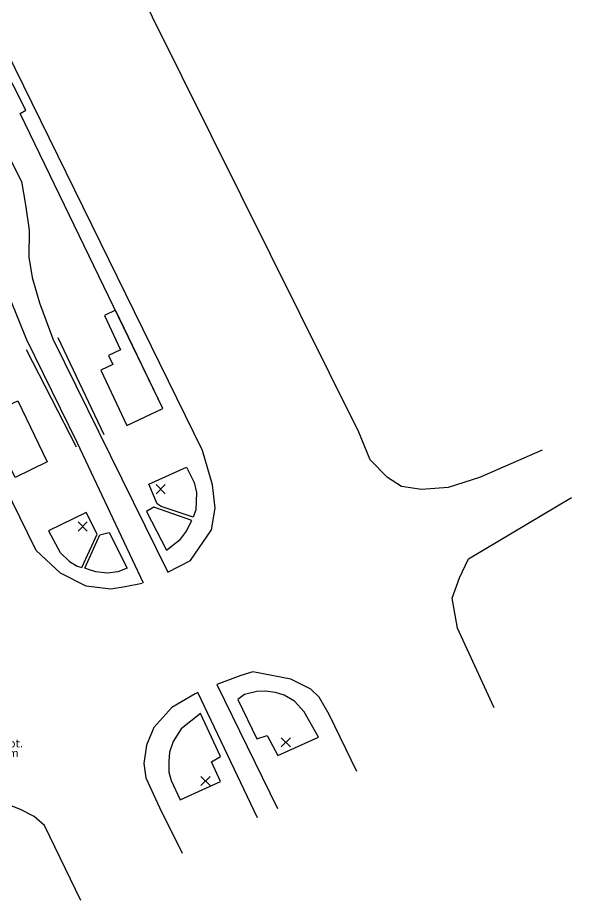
# Model space of a CAD drawing. Extents: x -89 to 749, y 705 to 1299.
# Drawn here: x 95.8 to 148, y 828.2 to 911.4 of the extents above; entities that cross this region are included whole.
import ezdxf
from ezdxf.enums import TextEntityAlignment as Align

# ---------------------------------------------------------------- set-up
doc = ezdxf.new("R2010")
doc.units = 0
doc.layers.add('EXTRA', color=50, linetype='Continuous', plot=False)
for name, color, linetype in [('label_cabos', 7, 'Continuous'), ('Legenda', 1, 'Continuous'), ('MUB', 252, 'Continuous'), ('QUADRA', 7, 'Continuous')]:
    doc.layers.add(name, color=color, linetype=linetype)
doc.styles.add('siredit', font='verdana.ttf')

# ---------------------------------------------------------------- blocks, each defined once
blk = doc.blocks.new('LEGENDA DOS CABOS')
at = {"layer": 'EXTRA', "color": 0, "style": 'siredit'}
for tag, p in [('ID', (4.6, 0.97)), ('XX', (9.03, 0.97))]:
    blk.add_attdef(tag, text='', height=0.48, rotation=359.69, dxfattribs=at).set_placement(p, align=Align.MIDDLE_CENTER)
at = {"layer": 'Legenda', "color": 0, "style": 'siredit'}
for tag, p in [('TIPO_CABO', (1.31, 0)), ('CABO', (4.69, -0.05)), ('/', (6.81, -0.05)), ('METROS', (10.03, -0.05))]:
    blk.add_attdef(tag, text='', height=0.8, rotation=359.69, dxfattribs=at).set_placement(p, align=Align.MIDDLE_CENTER)

msp = doc.modelspace()

# ---------------------------------------------------------------- linework, layer by layer
at = {"layer": 'MUB'}
for p, q in [((108.862, 867.402, 3.915), (109.718, 866.546, 3.915)), ((109.718, 867.402, 3.915), (108.862, 866.546, 3.915)), ((108.862, 866.546, 3.915), (109.718, 867.402, 3.915)), ((101.497, 863.879, 3.915), (102.352, 863.023, 3.915)), ((102.352, 863.879, 3.915), (101.497, 863.023, 3.915)), ((101.497, 863.023, 3.915), (102.352, 863.879, 3.915)), ((120.651, 843.531, 3.941), (121.506, 842.675, 3.941)), ((121.506, 843.531, 3.941), (120.651, 842.675, 3.941)), ((120.651, 842.675, 3.941), (121.506, 843.531, 3.941)), ((113.08, 839.883, 3.941), (113.935, 839.027, 3.941)), ((113.935, 839.883, 3.941), (113.08, 839.027, 3.941)), ((113.08, 839.027, 3.941), (113.935, 839.883, 3.941))]:
    msp.add_line(p, q, dxfattribs=at)
at = {"layer": 'QUADRA', "color": 76}
for points in [[(145.24, 870.654), (139.332, 868.071), (136.38, 867.116), (133.875, 866.956), (131.984, 867.232), (130.655, 868.088), (129.015, 869.747), (127.962, 872.342), (77.94, 972.95)], [(77.251, 911.443), (78.428, 910.534), (79.917, 909.464), (81.977, 908.465), (84.536, 907.172), (86.578, 905.995), (89.093, 904.47), (91.411, 902.838), (93.132, 901.144), (94.648, 898.977), (96.164, 895.972), (96.539, 893.788), (96.895, 891.38), (96.842, 888.856), (97.172, 886.921), (97.858, 884.558), (99.116, 881.161), (109.968, 859.136), (112.099, 860.241), (114.079, 863.139), (114.426, 865.19), (114.177, 867.384), (113.222, 870.603), (83.52, 931.231)], [(109.477, 874.571), (96.048, 902.393), (96.565, 902.696), (92.998, 909.722), (92.347, 909.437), (83.225, 928.35)], [(107.551, 858.092), (105.937, 857.753), (104.582, 857.539), (102.254, 857.834), (99.847, 859.046), (97.546, 861.195), (75.815, 905.54), (65.873, 925.595)], [(69.323, 922.385), (75.36, 909.812), (75.904, 909.107), (76.841, 908.394), (78.588, 907.493), (80.247, 906.209), (82.503, 905.201), (84.483, 903.998), (86.507, 902.945), (88.076, 901.956), (89.449, 900.903), (90.644, 899.619), (92.339, 896.926), (93.614, 894.617), (94.167, 892.86), (94.577, 890.97), (94.728, 888.812), (94.693, 887.233), (95.103, 884.879), (96.601, 881.134), (101.416, 871.352), (107.631, 858.128)], [(103.958, 872.092), (99.615, 881.241)], [(101.345, 870.933), (96.637, 880.126)], [(140.703, 846.364), (137.263, 853.874), (136.746, 856.683), (137.45, 858.627), (138.306, 860.393), (147.985, 866.19)], [(127.778, 840.338), (125.163, 845.715), (124.217, 847.347), (123.424, 848.105), (121.56, 849.05), (117.966, 849.737), (116.825, 849.416), (114.587, 848.569)], [(114.587, 848.569), (120.304, 836.854)], [(112.794, 847.802), (112.527, 847.686), (110.333, 846.384), (108.648, 844.503), (107.935, 842.844), (107.694, 841.096), (107.89, 839.741), (109.174, 836.941), (111.303, 832.658)], [(118.396, 835.965), (112.794, 847.802)], [(101.742, 828.2), (98.331, 835.255), (97.359, 836.112), (96.066, 836.771), (94.398, 837.44), (93.204, 837.619), (91.848, 837.547), (89.949, 837.101), (74.371, 829.834)]]:
    msp.add_lwpolyline(points, dxfattribs=at)
for points, elevation in [([(109.477, 874.571), (105.01, 883.836), (103.984, 883.354), (105.509, 880.118), (104.377, 879.591), (104.778, 878.735), (103.645, 878.2), (106.098, 872.984)], 4.762), ([(95.558, 868.071), (90.93, 877.451), (92.187, 878.058), (93.632, 875.053), (94.514, 875.481), (94.818, 874.839), (95.807, 875.311), (98.589, 869.542)], 4.762), ([(108.166, 867.446), (111.707, 869.06), (112.438, 867.598), (112.643, 866.671), (112.625, 865.814), (112.58, 865.03), (112.358, 864.334), (109.317, 865.324), (108.951, 865.592)], 3.977), ([(107.961, 864.86), (109.816, 861.213), (111.154, 862.248), (111.724, 863.006), (111.947, 863.478), (112.233, 864.022), (108.63, 865.262)], 3.977), ([(98.705, 863.032), (99.82, 860.99), (100.694, 860.143), (101.407, 859.715), (101.844, 859.599), (103.289, 862.738), (102.254, 864.762)], 3.915), ([(104.421, 862.89), (106.133, 859.528), (105.251, 859.162), (104.261, 859.064), (103.164, 859.18), (102.486, 859.394), (102.121, 859.528), (103.538, 862.658)], 4.022), ([(116.54, 847.151), (118.359, 843.415), (119.322, 843.736), (120.321, 841.854), (124.155, 843.575), (122.791, 845.974), (121.908, 846.99), (120.927, 847.552), (120.089, 847.802), (119.117, 847.936), (118.332, 847.891), (117.191, 847.615)], 3.718), ([(113.044, 845.804), (111.225, 844.387), (110.467, 843.174), (110.128, 842.166), (110.066, 841.31), (110.057, 840.285), (110.271, 839.491), (111.109, 837.663), (114.926, 839.411), (114.07, 841.257), (114.917, 841.756)], 3.834)]:
    msp.add_lwpolyline(points, close=True, dxfattribs=dict(at, elevation=elevation))

# ---------------------------------------------------------------- block references
at = {"layer": 'label_cabos', "color": 0, "lineweight": 0}
ref = msp.add_blockref('LEGENDA DOS CABOS', (82.487, 841.75), dxfattribs=dict(at, xscale=0.7549835663377326, yscale=0.7549835663377326, zscale=0.7549835663377326))
ref.add_attrib('ID', 'BOT-22613', dxfattribs={"color": 0, "height": 0.755, "rotation": 359.69001, "style": 'siredit'}).set_placement((85.688, 842.98), align=Align.MIDDLE_CENTER)
ref.add_attrib('CABO', '12FO', dxfattribs={"color": 0, "height": 0.755, "rotation": 359.69001, "style": 'siredit'}).set_placement((87.141, 842.108), align=Align.MIDDLE_CENTER)
ref.add_attrib('METROS', 'CL=135m', dxfattribs={"color": 0, "height": 0.755, "rotation": 359.69001, "style": 'siredit'}).set_placement((93.328, 842.108), align=Align.MIDDLE_CENTER)
ref.add_attrib('XX', 'Aéreo/Subt.', dxfattribs={"color": 0, "height": 0.75498, "rotation": 359.69001, "style": 'siredit'}).set_placement((93.289, 843.013), align=Align.MIDDLE_CENTER)
ref.add_attrib('/', '/', dxfattribs={"color": 0, "height": 0.755, "rotation": 359.69001, "style": 'siredit'}).set_placement((89.427, 842.108), align=Align.MIDDLE_CENTER)
ref.add_attrib('TIPO_CABO', 'ASU -', dxfattribs={"color": 0, "height": 0.755, "rotation": 359.69001, "style": 'siredit'}).set_placement((84.556, 842.144), align=Align.MIDDLE_CENTER)

doc.saveas('drawing.dxf')
